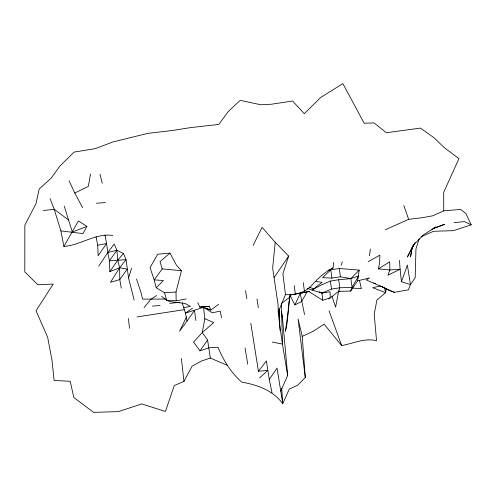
<?xml version="1.0" encoding="UTF-8"?>
<svg xmlns="http://www.w3.org/2000/svg" width="496" height="496" viewBox="0 0 496 496"><rect width="100%" height="100%" fill="white"/><g stroke="black" fill="none" stroke-linecap="round" stroke-linejoin="round"><path stroke-width="0.74" d="M290.563 294.035C287.265 306.075 288.839 319.164 285.405 331.316L288.498 309.622L289.819 295.87M186.477 316.969L179.54 331.272L187.004 321.092L185.473 313.094L203.509 307.315L204.829 318.73L213.751 322.567L202.287 332.556L193.576 342.104L199.987 350.79L209.045 347.758L218.042 347.38C223.522 360.4 231.043 372.818 241.794 382.149C257.306 384.828 273.24 390.457 282.751 403.763L280.755 391.096L287.674 375.441C284.158 354.349 280.364 333.349 278.244 312.12L285.479 294.624C295.219 295.052 305.4 292.814 311.996 285.113C318.054 278.287 324.837 271.982 333.095 267.921L333.634 262.409M327.937 270.27L339.332 268.503L359.191 270.109L357.61 280.829L350.653 291.078L338.594 291.344L330.317 297.848L328.333 298.871M253.065 245.514L262.086 227.366L275.206 242.302L272.657 267.989L278.058 304.643L278.244 312.12M369.483 255.793L370.363 249.011M386.21 288.901L385.609 292.652L376.886 300.074L374.213 314.266L376.538 340.64C364.417 337.832 353.27 343.486 341.657 345.588L324.13 324.161L313.112 331.328L302.213 336.344L305.294 377.481L297.699 385.206L289.323 389L282.751 403.763L281.709 388.318M90.526 174.034L88.331 186.397L74.76 193.025L69.068 180.755M412.281 247.138L410.552 256.847L412.077 247.616L413.081 244.974M204.829 318.73L202.287 332.556L207.588 340.082L210.329 358.075L227.242 365.267M419.194 238.836L415.958 248.899L415.183 277.642L410.459 284.617L401.425 281.709L400.105 269.254L389.875 269.967L378.392 268.888L379.663 262.824L379.862 255.142L368.168 261.727M281.964 317.341L282.28 315.865L281.474 311.544M411.606 248.248L407.377 257.027L415.121 242.55M176.012 292.001L181.455 270.698L176.495 265.279L169.985 253.072L157.722 254.231L150.059 267.611L154.175 279.843L156.209 287.785L164.56 292.789L176.012 292.001L176.154 300.793L166.656 300.167L161.609 296.441M134.156 300.105L128.563 278.033L131.57 268.28M275.206 242.302L288.66 256.085L282.894 273.687L285.479 294.624M338.594 291.344L339.791 287.792L338.712 279.75L330.392 281.04L320.856 285.188L312.12 290.061L307.067 288.306M341.174 265.273L342.37 261.851M401.425 281.709L407.371 265.093L410.459 284.617L408.375 289.838L394.283 292.324L387.215 289.602L380.618 285.938M350.653 291.078L352.117 287.32L358.62 275.919L350.827 278.622L338.712 279.75M315.543 281.418L322.065 282.329L312.12 290.061L321.941 293.037L330.057 291.778L330.317 297.848L322.766 300.254L308.946 291.623L289.893 295.108L294.897 304.904L300.167 293.446L306.522 291.815M385.349 229.747L408.636 219.331L422.846 217.626L432.754 215.779L443.734 210.85L443.684 192.318L458.949 158.627L444.354 147.703L434.062 137.783L420.434 128.098L386.434 132.736L374.034 122.934L364.163 123.219L342.872 83.632L320.862 97.328L304.265 113.677L292.628 101.041L271.101 104.259L260.766 104.755L240.2 100.335L228.123 111.705L218.767 124.446L191.146 127.534L172.366 130.491L147.876 133.362L113.119 141.899L95.17 148.67L74.189 152.08L59.942 165.955L51.082 178.256L39.203 189.001L35.985 203.713L24.85 225.066L24.8 271.926L37.82 284.729L53.246 284.065L36.041 310.75L47.697 337.41L51.981 360.301L54.138 380.469L70.196 381.294L73.854 397.476L93.546 412.368L118.364 411.624L141.72 403.93L165.441 411.438L174.263 385.547L183.948 381.387L192.057 366.209L201.667 360.933L210.329 358.075M414.538 243.592L411.258 249.668L414.11 244.435L423.689 234.639L436.158 226.926L433.541 228.172M112.691 235.433C95.48 233.015 80.736 245.105 63.872 246.431L78.43 220.943L86.905 226.387L82.987 233.616L60.865 230.869L54.225 209.3L50.034 198.605M98.735 266.123L107.806 252.532L114.241 244.02L116.889 250.269L117.744 260.177L119.629 267.803L119.79 279.558L121.284 288.151M274.17 277.493L288.66 256.085M272.025 392.733L269.26 379.421L277.035 368.069L280.755 391.096M109.858 271.665L117.744 260.177L123.492 253.487L116.889 250.269L107.806 252.532L109.424 260.853L109.858 271.665L119.629 267.803L126.052 259.644L123.492 253.487M187.004 321.092L194.525 310.397L195.87 320.509M116.889 250.269L109.424 260.853L126.052 259.644L128.563 278.033M199.987 350.79L207.588 340.082M169.985 253.072L160.016 261.659L162.254 268.913L154.175 279.843L163.444 280.55L156.209 287.785M259.532 377.971L267.859 370.351L258.441 371.281L266.389 360.89L269.26 379.421M144.02 307.644L150.778 299.336L156.556 295.542M319.176 291.809L321.941 293.037L331.483 289.081L339.791 287.792L352.117 287.32L350.827 278.622L359.191 270.109M218.717 304.253L210.788 310.062L201.692 306.888L199.702 307.074L197.861 302.641M281.35 303.447L289.323 297.606M192.535 308.239L185.473 313.094L182.15 302.746M378.392 268.888L389.701 261.814L389.875 269.967L387.94 275.224L400.105 269.254L399.46 260.431M294.897 304.904L301.537 301.556L307.229 291.636L309.467 291.419M421.048 236.784L433.566 231.279L453.499 230.646L471.2 224.843L465.831 213.429L460.567 209.424L443.734 210.85M86.905 226.387L72.354 232.035L64.201 206.057M431.756 229.226L444.546 224.341L437.168 227.063M339.983 290.985L338.607 291.419L335.612 307.154L332.06 296.403M331.65 268.355L333.095 267.921M357.61 280.829L369.489 277.971L366.333 279.924L394.283 292.324M380.122 286.006L372.732 287.723L385.609 292.652L384.357 287.401M183.607 307.749L190.402 306.311L184.996 303.44L169.713 301.587L166.656 300.167L164.56 292.789M107.806 252.532L106.541 243.517L98.158 255.688L97.706 245.198L106.541 243.517L104.991 235.011M176.154 300.793L186.093 298.933M331.905 278.107L330.782 269.83L322.549 277.673L331.905 278.107L340.436 276.787L350.827 278.622M184.518 309.622L137.045 316.925M43.233 210.502L54.225 209.3L68.622 220.057M169.725 303.366L179.738 302.281M454.063 222.685L464.374 221.594L471.2 224.843M199.702 307.074L209.2 306.268L210.788 310.062L203.509 307.315L212.313 312.79L220.162 311.11L221.569 317.738M152.452 306.113L160.103 305.468M209.2 306.268L201.692 306.888L202.901 307.173M96.466 203.224L105.363 202.591M165.887 299.076L142.606 299.119L140.808 291.846L136.487 279.012M352.885 288.108L361.33 288.691L359.519 280.538M162.254 268.913L181.455 270.698M272.285 342.085L282.596 344.069L281.319 303.527M373.686 283.08L375.67 283.625M308.946 286.973L313.757 288.97M382.776 286.874L387.215 289.602M74.76 193.025L82.64 207.75M329.084 310.88L341.657 345.588M403.8 205.468L408.636 219.331M99.981 174.338L102.25 183.235M302.213 336.344L298.077 318.996L305.294 377.481M304.563 314.582L300.167 293.446M60.865 230.869L63.872 246.431M96.094 236.759L97.706 245.198M247.746 364.25L245.074 347.981M245.545 290.644L246.859 298.753M258.441 371.281L250.79 323.274M257.002 298.989L258.323 307.632M330.392 281.04L331.483 289.081M339.332 268.503L340.436 276.787M303.292 282.615L304.451 291.406M294.209 285.522L295.349 294.19M183.948 381.387L181.412 358.472M321.941 293.037L322.766 300.254M128.445 318.488L129.475 328.278M282.28 315.865L287.674 375.441M279.081 308.878L279.818 322.58M279.012 310.577L279.316 316.696M279.508 320.521L279.998 330.466M119.629 267.803L110.447 282.342L119.79 279.558L127.199 269.099L119.629 267.803"/></g></svg>
